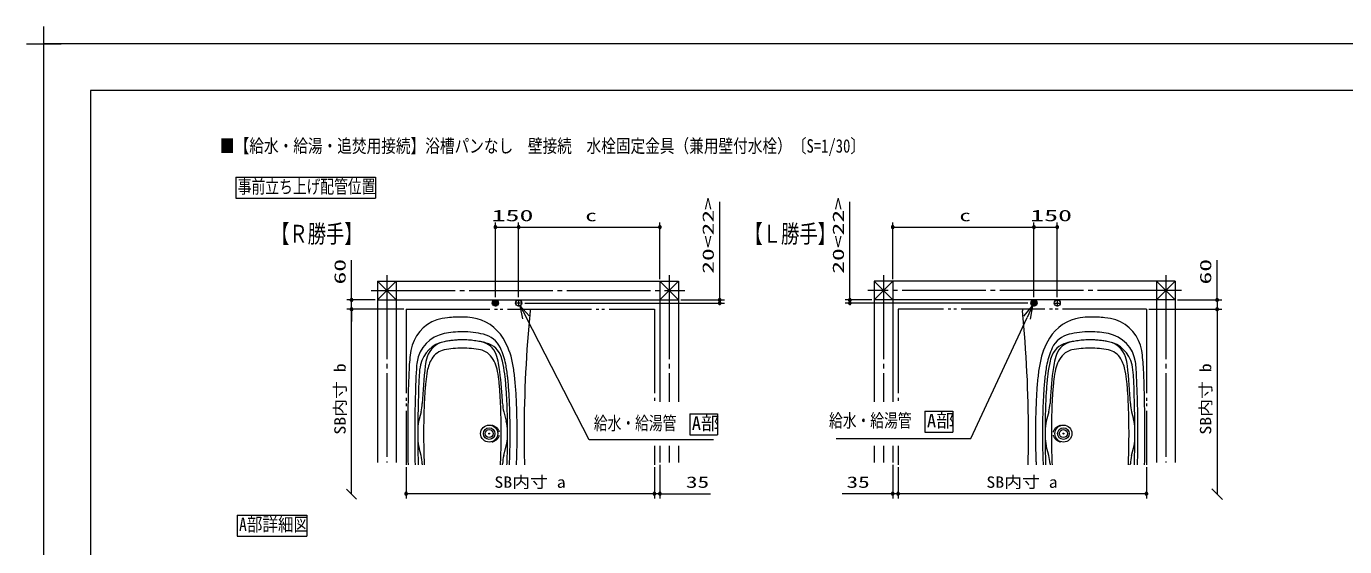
# Model space of a CAD drawing. Units: millimetres on the paper. Extents: x -305 to 305, y -152 to 152.
# Drawn here: x -304.8 to -21.6, y 40.7 to 152.3 of the extents above; entities that cross this region are included whole.
import ezdxf
from ezdxf.enums import TextEntityAlignment as Align

# ---------------------------------------------------------------- set-up
doc = ezdxf.new("R2010")
doc.units = ezdxf.units.MM
doc.linetypes.add('LONG_CHAIN', pattern=[21, 18, -1, 1, -1])
doc.linetypes.add('LONG_DOUBLE_CHAIN', pattern=[21.8, 18, -1, 0.6, -0.6, 0.6, -1])
doc.layers.add('0-0_PV', color=7, linetype='Continuous')
for name, color, linetype, lineweight in [('0-1_RV', 7, 'Continuous', 9), ('0-2_0', 7, 'Continuous', 9), ('0-3_1図面枠', 7, 'Continuous', 9), ('0-4_図面枠', 3, 'Continuous', 9), ('0-5_DEFPOINTS', 7, 'Continuous', 9)]:
    doc.layers.add(name, color=color, linetype=linetype, lineweight=lineweight)
doc.styles.add('ＭＳ ゴシック', font='')
doc.styles.get('ＭＳ ゴシック').set_extended_font_data('MS Gothic')

# ---------------------------------------------------------------- blocks, each defined once
blk = doc.blocks.new('_DOTSMALL')
at = {"layer": '0-2_0'}
for p, q in [((0.0746, 0.1), (-0.0746, 0.1)), ((0.1223, -0.0248), (-0.1223, -0.0248))]:
    blk.add_line(p, q, dxfattribs=at)
for points in [[(0.125, 0), (0.124, 0.0157), (0.1211, 0.0311), (0.1162, 0.046), (0.1095, 0.0602), (0.1011, 0.0735), (0.0911, 0.0856), (0.0797, 0.0963), (0.067, 0.1055), (0.0532, 0.1131), (0.0386, 0.1189), (0.0234, 0.1228), (0.0078, 0.1248), (-0.0078, 0.1248), (-0.0234, 0.1228), (-0.0386, 0.1189), (-0.0532, 0.1131), (-0.067, 0.1055), (-0.0797, 0.0963), (-0.0911, 0.0856), (-0.1011, 0.0735), (-0.1095, 0.0602), (-0.1162, 0.046), (-0.1211, 0.0311), (-0.124, 0.0157), (-0.125, 0), (0, 0)], [(-0.125, 0), (-0.124, -0.0157), (-0.1211, -0.0311), (-0.1162, -0.046), (-0.1095, -0.0602), (-0.1011, -0.0735), (-0.0911, -0.0856), (-0.0797, -0.0963), (-0.067, -0.1055), (-0.0532, -0.1131), (-0.0386, -0.1189), (-0.0234, -0.1228), (-0.0078, -0.1248), (0.0078, -0.1248), (0.0234, -0.1228), (0.0386, -0.1189), (0.0532, -0.1131), (0.067, -0.1055), (0.0797, -0.0963), (0.0911, -0.0856), (0.1011, -0.0735), (0.1095, -0.0602), (0.1162, -0.046), (0.1211, -0.0311), (0.124, -0.0157), (0.125, 0), (0, 0)]]:
    blk.add_lwpolyline(points, close=True, dxfattribs=at)
blk = doc.blocks.new('_OBLIQUE')
at = {"layer": '0-2_0'}
blk.add_line((-0.5, -0.5), (0.5, 0.5), dxfattribs=at)
blk = doc.blocks.new('グループ-6')
at = {"layer": '0-3_1図面枠'}
for p, q in [((-4200, 2895), (-4200, 3045)), ((-4275, 2970), (-4125, 2970))]:
    blk.add_line(p, q, dxfattribs=at)
blk = doc.blocks.new('_OPEN30')
at = {"layer": '0-2_0'}
blk.add_line((0, 0), (-1, 0), dxfattribs=at)
blk.add_lwpolyline([(-1, 0.2679), (0, 0), (-1, -0.2679)], dxfattribs=at)

msp = doc.modelspace()

# ---------------------------------------------------------------- linework, layer by layer
at = {"layer": '0-1_RV'}
for p, q in [((-259.775, 119.882), (-259.775, 115.386)), ((-259.775, 119.882), (-229.775, 119.882)), ((-229.775, 119.882), (-229.775, 115.386)), ((-259.775, 115.386), (-229.775, 115.386)), ((-155.859, 93.567), (-155.859, 114.643)), ((-127.907, 93.567), (-127.907, 114.643)), ((-204.035, 94.152), (-204.035, 110.197)), ((-204.035, 109.197), (-199.035, 109.197)), ((-199.035, 94.152), (-199.035, 110.197)), ((-199.035, 109.197), (-168.701, 109.197)), ((-168.701, 98.067), (-168.701, 110.197)), ((-118.701, 98.067), (-118.701, 110.197)), ((-118.701, 109.197), (-88.368, 109.197)), ((-88.368, 94.152), (-88.368, 110.197)), ((-88.368, 109.197), (-83.368, 109.197)), ((-83.368, 94.152), (-83.368, 110.197)), ((-234.931, 93.567), (-234.931, 102.078)), ((-49.024, 93.567), (-49.024, 102.078)), ((-229.368, 97.567), (-164.701, 97.567)), ((-229.368, 97.567), (-229.368, 58.734)), ((-229.368, 97.567), (-225.368, 93.567)), ((-229.368, 93.567), (-225.368, 97.567)), ((-225.368, 97.567), (-225.368, 58.734)), ((-168.701, 97.567), (-168.701, 71.71)), ((-168.701, 97.567), (-164.701, 93.567)), ((-168.701, 93.567), (-164.701, 97.567)), ((-164.701, 97.567), (-164.701, 71.71)), ((-118.701, 93.567), (-122.701, 97.567)), ((-118.701, 97.567), (-122.701, 93.567)), ((-58.035, 97.567), (-122.701, 97.567)), ((-122.701, 97.567), (-122.701, 71.71)), ((-118.701, 97.567), (-118.701, 71.71)), ((-58.035, 93.567), (-62.035, 97.567)), ((-58.035, 97.567), (-62.035, 93.567)), ((-62.035, 97.567), (-62.035, 58.734)), ((-58.035, 97.567), (-58.035, 58.734)), ((-229.868, 93.567), (-235.931, 93.567)), ((-234.931, 91.567), (-234.931, 93.567)), ((-229.368, 93.567), (-164.701, 93.567)), ((-203.827, 93.534), (-204.242, 93.534)), ((-203.827, 93.534), (-204.242, 93.534)), ((-164.201, 93.567), (-154.859, 93.567)), ((-155.859, 93.567), (-155.859, 92.901)), ((-123.201, 93.567), (-128.907, 93.567)), ((-127.907, 92.901), (-127.907, 93.567)), ((-58.035, 93.567), (-122.701, 93.567)), ((-88.16, 93.534), (-88.576, 93.534)), ((-88.16, 93.534), (-88.576, 93.534)), ((-57.535, 93.567), (-48.024, 93.567)), ((-49.024, 93.567), (-49.024, 91.567)), ((-223.701, 91.567), (-235.931, 91.567)), ((-234.931, 51.929), (-234.931, 91.567)), ((-234.931, 91.247), (-234.931, 88.927)), ((-203.371, 92.934), (-204.699, 92.934)), ((-203.391, 92.734), (-204.678, 92.734)), ((-203.412, 93.134), (-204.657, 93.134)), ((-203.48, 92.534), (-204.589, 92.534)), ((-203.531, 93.334), (-204.539, 93.334)), ((-203.687, 92.334), (-204.382, 92.334)), ((-197.729, 92.901), (-154.859, 92.901)), ((-196.568, 91.567), (-196.568, 91.233)), ((-89.674, 92.901), (-128.907, 92.901)), ((-90.835, 91.567), (-90.835, 91.233)), ((-87.704, 92.934), (-89.032, 92.934)), ((-87.725, 92.734), (-89.012, 92.734)), ((-87.745, 93.134), (-88.991, 93.134)), ((-87.813, 92.534), (-88.923, 92.534)), ((-87.864, 93.334), (-88.872, 93.334)), ((-88.021, 92.334), (-88.715, 92.334)), ((-63.701, 91.567), (-48.024, 91.567)), ((-49.024, 91.567), (-49.024, 51.929)), ((-49.024, 91.247), (-49.024, 88.927)), ((-220.009, 69.593), (-220.424, 68.018)), ((-202.227, 69.593), (-201.689, 67.552)), ((-162.299, 69.131), (-162.299, 64.635)), ((-162.299, 69.131), (-156.299, 69.131)), ((-156.299, 69.131), (-156.299, 64.635)), ((-111.8, 69.692), (-111.8, 65.196)), ((-111.8, 69.692), (-105.8, 69.692)), ((-105.8, 69.692), (-105.8, 65.196)), ((-85.175, 69.593), (-85.714, 67.552)), ((-67.394, 69.593), (-66.979, 68.018)), ((-111.8, 65.196), (-105.8, 65.196)), ((-162.299, 64.635), (-156.299, 64.635)), ((-220.008, 60.186), (-220.424, 61.765)), ((-202.227, 60.208), (-201.689, 62.249)), ((-168.701, 62.252), (-168.701, 58.734)), ((-164.701, 62.252), (-164.701, 58.734)), ((-122.701, 62.252), (-122.701, 58.734)), ((-118.701, 62.252), (-118.701, 58.734)), ((-85.175, 60.208), (-85.714, 62.249)), ((-67.395, 60.186), (-66.979, 61.765)), ((-223.201, 57.734), (-223.201, 51.012)), ((-169.868, 57.734), (-169.868, 51.012)), ((-168.701, 58.234), (-168.701, 51.012)), ((-118.701, 58.234), (-118.701, 51.012)), ((-117.535, 57.734), (-117.535, 51.012)), ((-64.201, 57.734), (-64.201, 51.012)), ((-169.868, 52.012), (-223.201, 52.012)), ((-168.701, 52.012), (-169.868, 52.012)), ((-168.701, 52.012), (-157.828, 52.012)), ((-118.701, 52.012), (-129.575, 52.012)), ((-117.535, 52.012), (-118.701, 52.012)), ((-64.201, 52.012), (-117.535, 52.012)), ((-259.518, 47.422), (-259.518, 42.925)), ((-259.518, 47.422), (-244.518, 47.422)), ((-244.518, 47.422), (-244.518, 42.925)), ((-259.518, 42.925), (-244.518, 42.925))]:
    msp.add_line(p, q, dxfattribs=at)
at = {"layer": '0-1_RV', "linetype": 'LONG_CHAIN'}
for p, q in [((-227.368, 98.901), (-227.368, 58.734)), ((-166.701, 98.901), (-166.701, 71.71)), ((-120.701, 98.901), (-120.701, 71.71)), ((-60.035, 98.901), (-60.035, 58.734)), ((-230.701, 95.567), (-163.368, 95.567)), ((-204.035, 93.652), (-204.035, 92.149)), ((-199.035, 93.652), (-199.035, 92.149)), ((-56.701, 95.567), (-124.035, 95.567)), ((-88.368, 93.652), (-88.368, 92.149)), ((-83.368, 93.652), (-83.368, 92.149)), ((-203.283, 92.901), (-204.786, 92.901)), ((-198.283, 92.901), (-199.786, 92.901)), ((-89.119, 92.901), (-87.617, 92.901)), ((-84.119, 92.901), (-82.617, 92.901)), ((-166.701, 62.252), (-166.701, 58.734)), ((-120.701, 62.252), (-120.701, 58.734))]:
    msp.add_line(p, q, dxfattribs=at)
at = {"layer": '0-1_RV', "linetype": 'LONG_DOUBLE_CHAIN'}
for p, q in [((-223.201, 91.567), (-169.868, 91.567)), ((-223.201, 91.567), (-223.201, 58.234)), ((-169.868, 91.567), (-169.868, 71.71)), ((-117.535, 91.567), (-117.535, 71.71)), ((-64.201, 91.567), (-117.535, 91.567)), ((-64.201, 91.567), (-64.201, 58.234)), ((-169.868, 62.252), (-169.868, 58.234)), ((-117.535, 62.252), (-117.535, 58.234))]:
    msp.add_line(p, q, dxfattribs=at)
at = {"layer": '0-1_RV'}
for points in [[(-157.221, 63.602), (-183.867, 63.602), (-197.455, 89.849)], [(-130.874, 63.834), (-101.901, 63.834), (-89.848, 89.79)]]:
    msp.add_lwpolyline(points, dxfattribs=at)
for centre, radius in [((-204.035, 92.901), 0.667), ((-204.035, 92.901), 0.667), ((-199.035, 92.901), 0.667), ((-88.368, 92.901), 0.667), ((-88.368, 92.901), 0.667), ((-83.368, 92.901), 0.667), ((-205.368, 64.901), 1.833), ((-205.368, 64.901), 1.25), ((-205.368, 64.901), 0.85), ((-82.035, 64.901), 1.833), ((-82.035, 64.901), 1.25), ((-82.035, 64.901), 0.85), ((-205.368, 64.901), 0.1), ((-205.368, 64.901), 0.0833), ((-82.035, 64.901), 0.1), ((-82.035, 64.901), 0.0833)]:
    msp.add_circle(centre, radius, dxfattribs=at)
for centre, radius, start, end in [((69.465, 64.901), 267.333, 174.34726, 180), ((-356.868, 64.901), 267.333, 0, 5.65274), ((-213.949, 81.382), 8.333, 108.46728, 170.71873), ((-213.421, 79.801), 10, 94.95444, 108.46728), ((-211.118, 53.234), 36.667, 89.99999, 94.95444), ((-211.118, 75.234), 14.667, 81.67971, 90), ((-210.346, 80.511), 9.333, 31.16034, 81.67971), ((-77.056, 80.511), 9.333, 98.32029, 148.83966), ((-76.285, 75.234), 14.667, 90, 98.32029), ((-76.285, 53.234), 36.667, 85.04556, 90.00001), ((-73.982, 79.801), 10, 71.53272, 85.04556), ((-73.454, 81.382), 8.333, 9.28127, 71.53272), ((-213.606, 79.154), 7.333, 101.32804, 171.15395), ((-211.118, 66.734), 20, 90.00001, 101.32804), ((-211.118, 66.734), 20, 76.84989, 89.99999), ((-207.781, 81.016), 5.333, 25.55599, 76.84989), ((-216.051, 77.062), 16, 11.00864, 31.16034), ((-71.352, 77.062), 16, 148.83966, 168.99136), ((-79.622, 81.016), 5.333, 103.15011, 154.44401), ((-76.285, 66.734), 20, 90.00001, 103.15011), ((-76.285, 66.734), 20, 78.67196, 89.99999), ((-73.797, 79.154), 7.333, 8.84605, 78.67196), ((-189.276, 77.35), 33.333, 170.71873, 177.6217), ((-213.762, 78.246), 6.5, 101.29342, 167.16152), ((-214.088, 79.88), 4.833, 101.30119, 162.46615), ((-214.251, 78.924), 4, 101.29342, 149.17082), ((-211.118, 63.234), 20, 90.00001, 101.29342), ((-211.118, 63.234), 20, 78.7065, 89.99999), ((-207.919, 79.251), 3.667, 39.15375, 78.7065), ((-207.926, 80.346), 4.333, 20.76615, 78.24482), ((-207.184, 79.828), 4.667, 17.32322, 75.13371), ((-216.051, 77.062), 14.5, 11.00864, 25.55599), ((-200.469, 82.76), 0.333, 184.46931, 184.50491), ((-200.469, 82.76), 0.333, 184.46931, 184.50491), ((-86.934, 82.76), 0.333, 355.49509, 355.53069), ((-86.934, 82.76), 0.333, 355.49509, 355.53069), ((-71.352, 77.062), 14.5, 154.44401, 168.99136), ((-80.219, 79.828), 4.667, 104.86629, 162.67678), ((-79.476, 80.346), 4.333, 101.75518, 159.23385), ((-79.483, 79.251), 3.667, 101.2935, 140.84625), ((-76.285, 63.234), 20, 90.00001, 101.2935), ((-76.285, 63.234), 20, 78.70658, 89.99999), ((-73.641, 78.246), 6.5, 12.83848, 78.70658), ((-73.315, 79.88), 4.833, 17.53385, 78.69881), ((-73.151, 78.924), 4, 30.82918, 78.70658), ((-98.126, 77.35), 33.333, 2.3783, 9.28127), ((-206.36, 78.026), 14.667, 171.15395, 176.99943), ((-207.421, 76.815), 13, 167.22256, 177.09528), ((-104.182, 66.299), 115.67, 173.48916, 177.49565), ((-209.495, 78.376), 9.667, 162.16474, 173.82697), ((-210.782, 76.933), 8, 149.65551, 169.86186), ((-210.781, 76.958), 7.333, 10.07233, 38.92663), ((-213.225, 78.336), 10, 9.45382, 20.76615), ((-268.138, 69.193), 65.669, 3.31712, 9.45382), ((-216.052, 77.062), 13.956, 11.00864, 17.32322), ((-235.03, 73.37), 33.289, 6.27211, 11.00864), ((-235.029, 73.37), 33.833, 6.27211, 11.00864), ((-235.029, 73.37), 35.333, 6.27211, 11.00864), ((-52.374, 73.37), 35.333, 168.99136, 173.72789), ((-52.374, 73.37), 33.833, 168.99136, 173.72789), ((-52.373, 73.37), 33.289, 168.99136, 173.72789), ((-71.351, 77.062), 13.956, 162.67678, 168.99136), ((-19.265, 69.193), 65.669, 170.54618, 176.68288), ((-74.178, 78.336), 10, 159.23385, 170.54618), ((-76.622, 76.958), 7.333, 141.07337, 169.92767), ((-76.62, 76.933), 8, 10.13814, 30.34449), ((-77.908, 78.376), 9.667, 6.17303, 17.83526), ((-183.221, 66.299), 115.67, 2.50435, 6.51084), ((-79.982, 76.815), 13, 2.90472, 12.77744), ((-81.043, 78.026), 14.667, 3.00057, 8.84605), ((110.465, 64.901), 333.333, 177.6217, 180), ((45.799, 64.901), 267.167, 177.01914, 180), ((45.799, 64.901), 266.5, 177.29578, 179.7797), ((-187.251, 72.659), 31.917, 169.74567, 174.03081), ((-234.985, 72.659), 31.917, 5.96919, 10.07234), ((-268.163, 69.728), 66.623, 3.62322, 6.27211), ((-268.162, 69.728), 67.167, 3.62322, 6.27211), ((-268.162, 69.728), 68.667, 3.62322, 6.27211), ((-19.24, 69.728), 68.667, 173.72789, 176.37678), ((-19.24, 69.728), 67.167, 173.72789, 176.37678), ((-19.239, 69.728), 66.623, 173.72789, 176.37678), ((-52.417, 72.659), 31.917, 169.92766, 174.03081), ((-100.152, 72.659), 31.917, 5.96919, 10.25433), ((-333.201, 64.901), 266.5, 0.2203, 2.70422), ((-333.201, 64.901), 267.167, 0, 2.98086), ((-397.868, 64.901), 333.333, 360, 2.3783), ((-154.098, 69.193), 65.25, 174.03081, 176.68288), ((-268.138, 69.193), 65.25, 3.31712, 5.96919), ((-318.063, 66.568), 116.623, 1.91139, 3.62322), ((-318.063, 66.568), 117.167, 1.91139, 3.62322), ((-318.063, 66.568), 118.667, 1.91139, 3.62322), ((30.66, 66.568), 118.667, 176.37678, 178.08861), ((30.66, 66.568), 117.167, 176.37678, 178.08861), ((30.661, 66.568), 116.623, 176.37678, 178.08861), ((-19.265, 69.193), 65.25, 174.03081, 176.68288), ((-133.305, 69.193), 65.25, 3.31712, 5.96919), ((-228.067, 71.718), 8.333, 345.23097, 357.49565), ((-104.182, 66.299), 115.25, 176.68288, 178.39679), ((-318.054, 66.299), 115.25, 1.60321, 3.31712), ((-318.05, 66.269), 115.667, 2.51885, 3.35194), ((-194.17, 71.719), 8.333, 182.51885, 194.76903), ((-93.233, 71.719), 8.333, 345.23097, 357.48115), ((30.647, 66.269), 115.667, 176.64806, 177.48115), ((30.652, 66.299), 115.25, 176.68288, 178.39679), ((-183.221, 66.299), 115.25, 1.60321, 3.31712), ((-59.336, 71.718), 8.333, 182.50435, 194.76903), ((-212.366, 65.893), 8.333, 165.23097, 179.7797), ((-54.201, 64.901), 165.25, 178.39679, 180), ((-368.035, 64.901), 165.25, 0, 1.60321), ((-368.036, 64.901), 166.623, 0, 1.9155), ((-368.035, 64.901), 167.167, 0, 1.91139), ((-368.035, 64.901), 168.667, 0, 1.91139), ((80.632, 64.901), 168.667, 178.08861, 180), ((80.632, 64.901), 167.167, 178.08861, 180), ((80.633, 64.901), 166.623, 178.0845, 180), ((80.632, 64.901), 165.25, 178.39679, 180), ((-233.201, 64.901), 165.25, 0, 1.60321), ((-75.037, 65.893), 8.333, 0.2203, 14.76903), ((45.799, 64.901), 266.5, 179.7797, 180), ((-209.747, 65.428), 8.333, 0.19076, 14.76903), ((-77.656, 65.428), 8.333, 165.23097, 179.80924), ((-333.201, 64.901), 266.5, 0, 0.2203), ((110.465, 64.901), 333.333, 180, 181.14599), ((45.799, 64.901), 267.167, 180, 181.42986), ((45.799, 64.901), 266.5, 180, 180.22441), ((45.799, 64.901), 266.5, 180.22441, 181.43344), ((-212.366, 63.889), 8.333, 180.22441, 194.76842), ((-54.201, 64.901), 165.25, 180, 181.60321), ((-368.035, 64.901), 165.25, 358.39679, 0), ((-209.747, 64.374), 8.333, 345.23097, 359.80924), ((-368.036, 64.901), 166.623, 358.0845, 0), ((-368.035, 64.901), 167.167, 358.08861, 0), ((-368.035, 64.901), 168.667, 358.08861, 0), ((69.465, 64.901), 267.333, 180, 181.42897), ((-356.868, 64.901), 267.333, 358.57103, 0), ((80.632, 64.901), 168.667, 180, 181.91139), ((80.632, 64.901), 167.167, 180, 181.91139), ((80.633, 64.901), 166.623, 180, 181.9155), ((-77.656, 64.374), 8.333, 180.19076, 194.76903), ((80.632, 64.901), 165.25, 180, 181.60321), ((-233.201, 64.901), 165.25, 358.39679, 0), ((-75.037, 63.889), 8.333, 345.23158, 359.77559), ((-333.201, 64.901), 266.5, 358.56656, 359.77559), ((-333.201, 64.901), 266.5, 359.77559, 0), ((-333.201, 64.901), 267.167, 358.57014, 0), ((-397.868, 64.901), 333.333, 358.85401, 0), ((-228.066, 58.061), 8.333, 2.5145, 14.76842), ((-104.182, 63.502), 115.25, 181.60321, 182.61976), ((-318.054, 63.502), 115.25, 357.38024, 358.39679), ((-194.17, 58.082), 8.333, 165.23097, 177.48115), ((-93.233, 58.082), 8.333, 2.51885, 14.76903), ((30.652, 63.502), 115.25, 181.60321, 182.61976), ((-183.221, 63.502), 115.25, 357.38024, 358.39679), ((-59.337, 58.061), 8.333, 165.23158, 177.4855), ((-104.182, 63.502), 115.67, 182.5145, 182.61024), ((-318.05, 63.532), 115.667, 357.37472, 357.48115), ((-318.063, 63.233), 116.623, 357.54329, 358.08861), ((-318.063, 63.233), 117.167, 357.5547, 358.08861), ((-318.063, 63.233), 118.667, 357.58563, 358.08861), ((30.66, 63.233), 118.667, 181.91139, 182.41437), ((30.66, 63.233), 117.167, 181.91139, 182.4453), ((30.661, 63.233), 116.623, 181.91139, 182.45671), ((30.647, 63.532), 115.667, 182.51885, 182.62528), ((-183.221, 63.502), 115.67, 357.38976, 357.4855)]:
    msp.add_arc(centre, radius, start, end, dxfattribs=at)
at = {"layer": '0-1_RV', "linetype": 'LONG_DOUBLE_CHAIN'}
for centre, start, end in [((-211.118, 65.007), 90.00001, 101.29342), ((-211.118, 65.007), 75.13371, 89.99999), ((-76.285, 65.007), 90.00001, 104.86629), ((-76.285, 65.007), 78.70658, 89.99999)]:
    msp.add_arc(centre, 20, start, end, dxfattribs=at)
for centre, major_axis, start_param, end_param in [((-205.368, 64.901), (-2.25, 0), 3.3180679, 4.4414697), ((-82.035, 64.901), (2.25, 0), 1.8417156, 2.9651174), ((-205.368, 64.901), (-2.25, 0), 1.8417156, 2.9651174), ((-82.035, 64.901), (2.25, 0), 3.3180679, 4.4414697)]:
    msp.add_ellipse(centre, major_axis=major_axis, ratio=0.814815, start_param=start_param, end_param=end_param, dxfattribs=at)
at = {"layer": '0-4_図面枠'}
msp.add_lwpolyline([(-291.017, -138.498), (108.983, -138.498), (108.983, 138.502), (-291.017, 138.502)], close=True, dxfattribs=at)
at = {"layer": '0-5_DEFPOINTS'}
for p in [(118.983, 148.502), (-301.017, -148.498)]:
    msp.add_line(p, (-301.017, 148.502), dxfattribs=at)

# ---------------------------------------------------------------- block references
at = {"layer": '0-1_RV'}
for name, p, xscale, yscale, rotation in [('_DOTSMALL', (-204.035, 109.197), 2.32, 2.32, 180), ('_DOTSMALL', (-199.035, 109.197), 2.32, 2.32, 180), ('_DOTSMALL', (-118.701, 109.197), 2.32, 2.32, 180), ('_DOTSMALL', (-88.368, 109.197), 2.32, 2.32, 180), ('_DOTSMALL', (-234.931, 93.567), 2.32, 2.32, 90), ('_DOTSMALL', (-155.859, 93.567), 2.32, 2.32, 270), ('_DOTSMALL', (-127.907, 93.567), 2.32, 2.32, 270), ('_DOTSMALL', (-49.024, 93.567), 2.32, 2.32, 90), ('_DOTSMALL', (-234.931, 91.567), 2.32, 2.32, 270), ('_DOTSMALL', (-234.931, 91.567), 2.121326, 2.121326, 90), ('_OPEN30', (-198.728, 92.309), 2.77, 2.77, 117.36999), ('_DOTSMALL', (-155.859, 92.901), 2.32, 2.32, 90), ('_DOTSMALL', (-127.907, 92.901), 2.32, 2.32, 90), ('_OPEN30', (-88.681, 92.302), 2.77, 2.77, 65.09082), ('_DOTSMALL', (-49.024, 91.567), 2.32, 2.32, 270), ('_DOTSMALL', (-49.024, 91.567), 2.32, 2.32, 90), ('_OBLIQUE', (-234.931, 51.929), 2.121326, 2.121326, 270), ('_DOTSMALL', (-223.201, 52.012), 2.32, 2.32, 180), ('_DOTSMALL', (-168.701, 52.012), 2.32, 2.32, 180), ('_DOTSMALL', (-117.535, 52.012), 2.32, 2.32, 180), ('_DOTSMALL', (-117.535, 52.012), 2.32, 2.32, 180), ('_OBLIQUE', (-49.024, 51.929), 2.32, 2.32, 270)]:
    msp.add_blockref(name, p, dxfattribs=dict(at, xscale=xscale, yscale=yscale, rotation=rotation))
at = {"layer": '0-1_RV', "xscale": 2.32, "yscale": 2.32}
for p in [(-199.035, 109.197), (-168.701, 109.197), (-88.368, 109.197), (-83.368, 109.197), (-169.868, 52.012), (-169.868, 52.012), (-118.701, 52.012), (-64.201, 52.012)]:
    msp.add_blockref('_DOTSMALL', p, dxfattribs=at)
at = {"layer": '0-3_1図面枠', "xscale": 0.05, "yscale": 0.05}
msp.add_blockref('グループ-6', (-91.017, 0.002), dxfattribs=at)

# ---------------------------------------------------------------- texts
at = {"layer": '0-0_PV', "style": 'ＭＳ ゴシック', "width": 0.8}
msp.add_text('■【給水・給湯・追焚用接続】浴槽パンなし\u3000壁接続\u3000水栓固定金具（兼用壁付水栓）〔S=1/30〕', height=2.886, dxfattribs=at).set_placement((-263.188, 124.303), align=Align.BOTTOM_LEFT)
at = {"layer": '0-1_RV', "style": 'ＭＳ ゴシック'}
for s, height, width, p in [('事前立ち上げ配管位置', 2.889, 0.75, (-259.359, 115.579)), ('150', 2.444, 1.8, (-204.837, 109.727)), ('c', 2.441, 1.5, (-184.715, 109.727)), ('c', 2.441, 1.5, (-104.381, 109.727)), ('150', 2.444, 1.8, (-89.17, 109.727)), ('【Ｒ勝手】', 3.848, 0.75, (-252.222, 104.678)), ('【Ｌ勝手】', 3.848, 0.75, (-150.556, 104.678)), ('給水・給湯管\u3000', 2.889, 0.75, (-182.883, 64.828)), ('給水・給湯管\u3000', 2.889, 0.75, (-132.383, 65.389)), ('SB内寸 a', 2.441, 1.15, (-204.239, 52.542)), ('35', 2.441, 1.5, (-163.108, 52.542)), ('35', 2.441, 1.5, (-128.622, 52.542)), ('SB内寸 a', 2.441, 1.15, (-98.573, 52.542)), ('A部詳細図', 2.886, 0.85, (-259.087, 43.118))]:
    msp.add_text(s, height=height, dxfattribs=dict(at, width=width)).set_placement(p, align=Align.BOTTOM_LEFT)
for s, width, p in [('20<22>', 1.65, (-156.389, 99.19)), ('20<22>', 1.65, (-128.437, 99.19)), ('60', 1.65, (-235.461, 96.887)), ('60', 1.65, (-49.554, 96.887)), ('SB内寸 b', 1.15, (-235.461, 64.681)), ('SB内寸 b', 1.15, (-49.554, 64.681))]:
    msp.add_text(s, height=2.441, rotation=90, dxfattribs=dict(at, width=width)).set_placement(p, align=Align.BOTTOM_LEFT)
for p in [(-161.845, 64.828), (-111.345, 65.389)]:
    msp.add_text('A部', height=2.886, dxfattribs=at).set_placement(p, align=Align.BOTTOM_LEFT)

doc.saveas('drawing.dxf')
